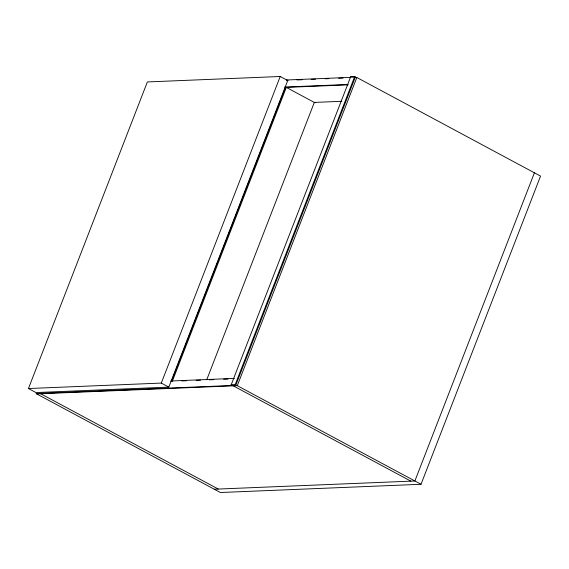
<?xml version="1.0" encoding="UTF-8"?>
<svg xmlns="http://www.w3.org/2000/svg" width="569" height="569" viewBox="0 0 569 569"><rect width="100%" height="100%" fill="white"/><g stroke="black" fill="none" stroke-linecap="round" stroke-linejoin="round"><path stroke-width="0.85" d="M28.45 388.535L147.371 81.936L280.225 76.488L287.743 80.521L168.822 387.112L35.961 392.567L28.45 388.535L161.304 383.079L168.822 387.112M161.304 383.079L280.225 76.488M286.314 87.391L172.293 381.344L171.61 380.974L285.631 87.021L315.027 102.804M206.718 379.808L314.316 102.42L341.763 101.289M231.135 384.943L350.675 76.765L354.686 76.595L355.369 76.964L235.836 385.142L231.135 384.943L235.836 385.142M235.146 384.772L354.686 76.595M36.679 393.904L237.301 385.675L356.834 77.498L540.55 176.106L421.017 484.283L220.395 492.512L35.996 393.542L232.607 385.469L410.861 481.146M534.405 172.805L414.872 480.983L214.25 489.219M352.154 77.1L355.369 76.964M286.463 79.987L350.369 77.37M286.257 80.393L288.035 80.321M296.911 79.959L302.231 79.738M311.108 79.376L315.546 79.191M325.312 78.792L328.861 78.643M338.626 78.245L343.064 78.06M354.43 77.597L356.834 77.498M284.592 87.064L347.609 84.475M286.164 87.398L348.292 84.845M170.572 381.017L234.478 378.392M181.909 380.946L186.348 380.768M196.106 380.362L200.544 380.184M209.42 379.822L213.859 379.637M223.624 379.239L228.062 379.054M350.675 76.765L351.358 77.128M237.301 385.675L421.017 484.283M40.008 393.378L218.261 489.048"/></g></svg>
